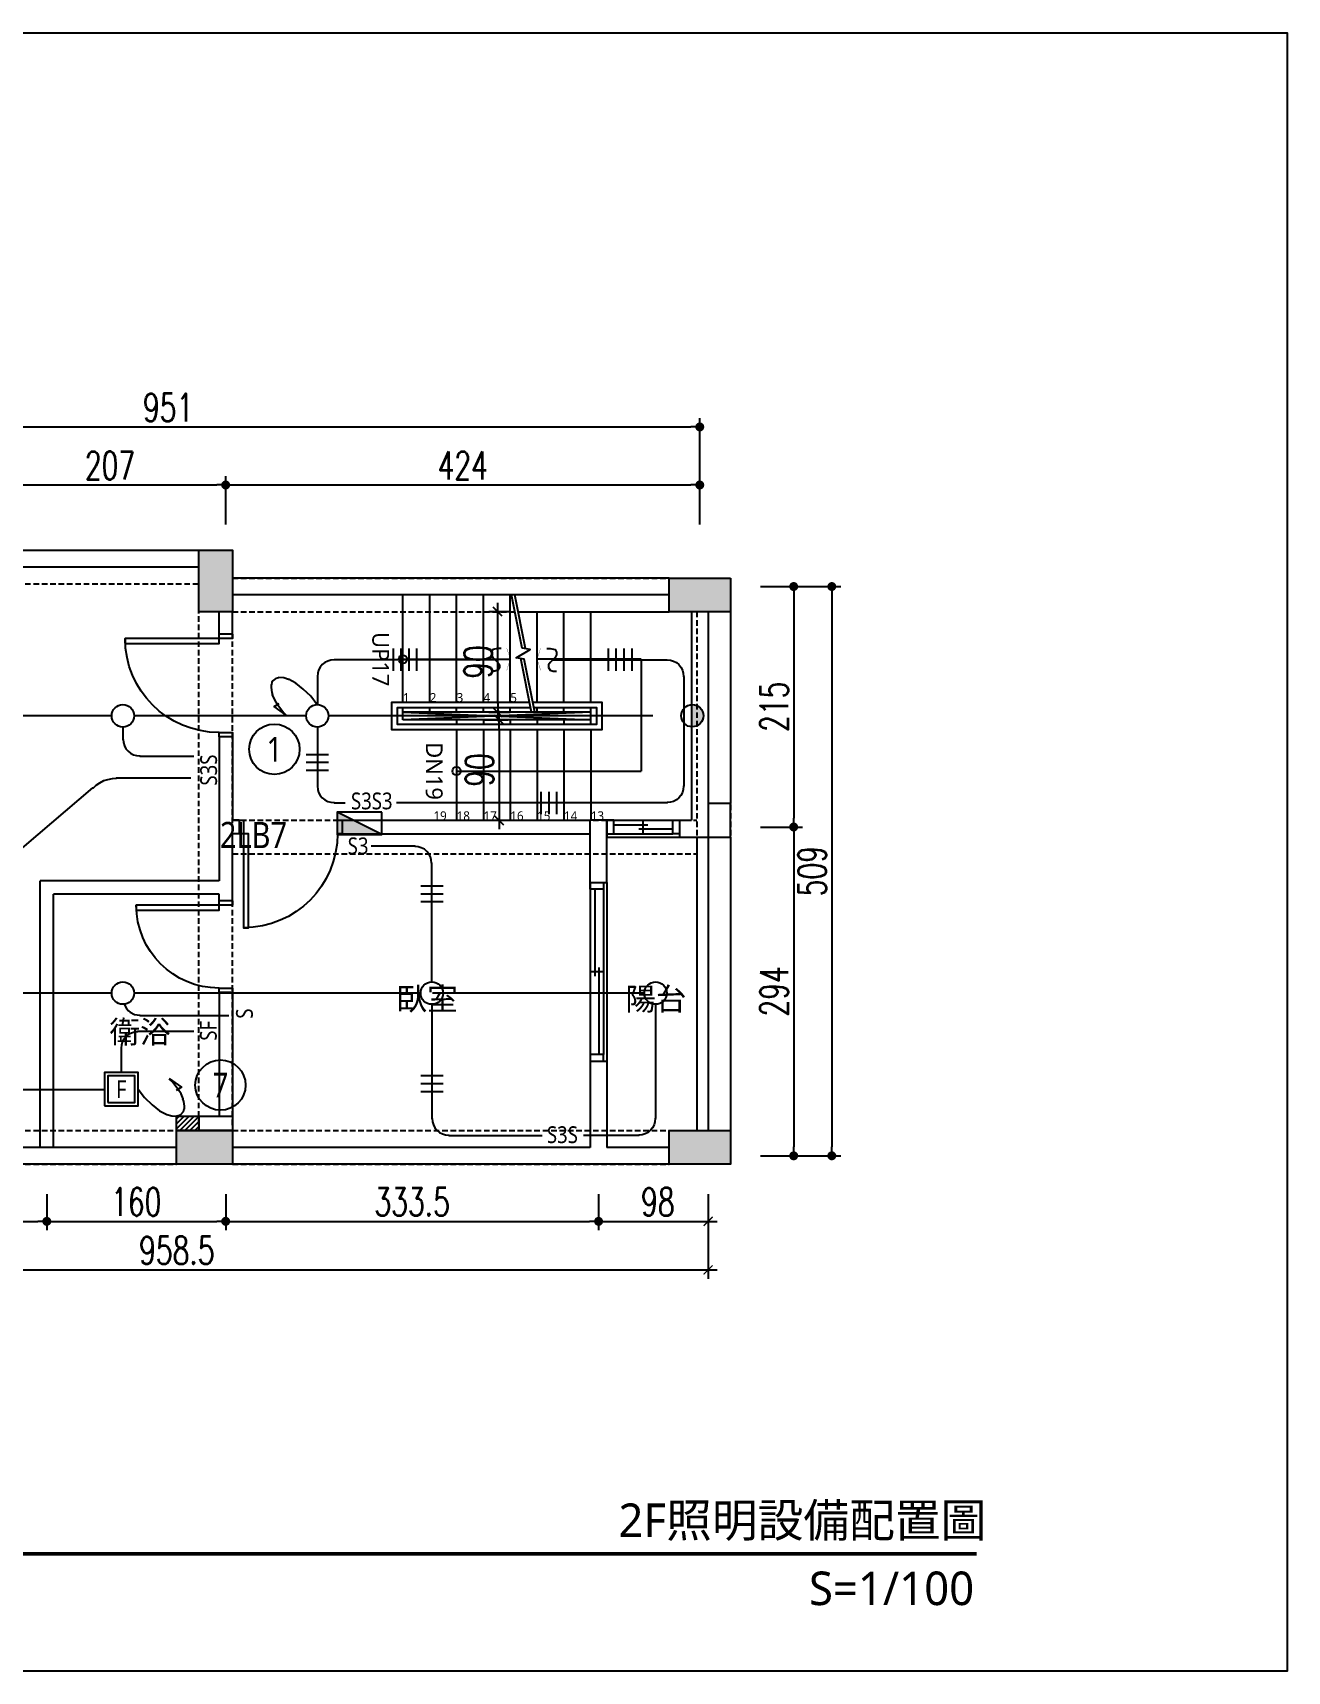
# Model space of a CAD drawing. Header units: inches. Extents: x 19 to 9919, y 324 to 1789.
# Drawn here: x 3597 to 4719, y 324 to 1789 of the extents above; entities that cross this region are included whole.
import ezdxf
from ezdxf.enums import TextEntityAlignment as Align

# ---------------------------------------------------------------- set-up
doc = ezdxf.new("R2010")
doc.units = ezdxf.units.IN
doc.header["$LTSCALE"] = 20
doc.header["$MEASUREMENT"] = 0
doc.linetypes.add('HIDDEN', pattern=[0.375, 0.25, -0.125])
doc.layers.add('0_梁', color=30, linetype='HIDDEN', plot=False)
for name, color, linetype in [('17_柱', 6, 'Continuous'), ('19_RC牆', 4, 'Continuous'), ('20_裝飾構造物', 2, 'Continuous'), ('21_輕隔間牆', 65, 'Continuous'), ('22_平台、陽台、露台、室內階梯', 3, 'Continuous'), ('23_花台、雨庇', 3, 'Continuous'), ('24_樑', 7, 'Continuous'), ('26_樓梯、扶手、車道', 3, 'Continuous'), ('31_門窗', 134, 'Continuous'), ('34_開口', 7, 'Continuous'), ('44_空間名稱', 1, 'Continuous'), ('46_文字', 1, 'Continuous'), ('50_其他尺寸', 7, 'Continuous'), ('56_wall 材料_HATCH', 251, 'Continuous'), ('80_截斷線', 7, 'Continuous'), ('DW_Frame', 2, 'Continuous'), ('E-照明', 2, 'Continuous'), ('E-照明-配線', 4, 'Continuous'), ('E-照明-開關', 2, 'Continuous'), ('E-盤箱', 1, 'Continuous'), ('E-註記', 6, 'Continuous'), ('E-迴路編號', 6, 'Continuous')]:
    doc.layers.add(name, color=color, linetype=linetype)
doc.styles.add('CHT', font='msjh.ttc')
doc.styles.add('DimStyUse', font='romans.shx', dxfattribs={"width": 0.7})
doc.styles.add('TG_NOTE_TEXT', font='simplex.shx', dxfattribs={"width": 0.75, "bigfont": 'chineset.shx'})
doc.styles.add('WJJ', font='')
doc.styles.get('WJJ').set_extended_font_data('Yu Gothic UI Light')
doc.dimstyles.new('DOTM', dxfattribs={"dimtxt": 25, "dimasz": 8, "dimexe": 8, "dimexo": 0.625, "dimgap": 5, "dimtad": 1, "dimdsep": 46, "dimtxsty": 'DimStyUse', "dimblk": 'DOT', "dimcen": 10, "dimdle": 8, "dimazin": 3, "dimtfac": 1, "dimtix": 1, "dimtmove": 2, "dimatfit": 3, "dimfxl": 10, "dimtolj": 1})
doc.dimstyles.new('DOTSLASHM', dxfattribs={"dimtxt": 25, "dimasz": 8, "dimexe": 8, "dimexo": 0.625, "dimgap": 5, "dimtad": 1, "dimdsep": 46, "dimtxsty": 'DimStyUse', "dimblk1": 'DOT', "dimblk2": 'ARCHTICK', "dimsah": 1, "dimcen": 10, "dimdle": 8, "dimazin": 3, "dimtfac": 1, "dimtix": 1, "dimtmove": 2, "dimatfit": 3, "dimfxl": 10, "dimtolj": 1})
doc.dimstyles.new('SLASHM', dxfattribs={"dimtxt": 25, "dimasz": 12, "dimexe": 10, "dimexo": 0.625, "dimgap": 5, "dimtad": 1, "dimdec": 1, "dimdsep": 46, "dimtxsty": 'DimStyUse', "dimblk": 'SLASH', "dimcen": 10, "dimdle": 10, "dimadec": 1, "dimazin": 2, "dimtfac": 1, "dimtix": 1, "dimtmove": 2, "dimatfit": 2, "dimldrblk": 'SLASH', "dimfxl": 1, "dimtolj": 1})

# ---------------------------------------------------------------- blocks, each defined once
blk = doc.blocks.new('A$Cc6de7170')
at = {"layer": '56_wall 材料_HATCH'}
h = blk.add_hatch(color=256, dxfattribs=at)
h.dxf.hatch_style = 1
h.paths.add_polyline_path([(55, 549), (55, 519), (0, 519), (0, 549)])
h = blk.add_hatch(color=256, dxfattribs=at)
h.dxf.hatch_style = 1
h.paths.add_polyline_path([(540.5, 494), (510.5, 494), (510.5, 549), (540.5, 549)])
h = blk.add_hatch(color=256, dxfattribs=at)
h.dxf.hatch_style = 1
h.paths.add_polyline_path([(986, 524), (986, 494), (931, 494), (931, 524)])
h = blk.add_hatch(color=256, dxfattribs=at)
h.dxf.hatch_style = 1
h.paths.add_polyline_path([(55, 30), (55, 0), (0, 0), (0, 30)])
h = blk.add_hatch(color=256, dxfattribs=at)
h.dxf.hatch_style = 1
h.paths.add_polyline_path([(540.5, 30), (540.5, 0), (490.5, 0), (490.5, 30)])
h = blk.add_hatch(color=256, dxfattribs=at)
h.dxf.hatch_style = 1
h.paths.add_polyline_path([(986, 30), (986, 0), (931, 0), (931, 30)])
at = {"layer": '17_柱'}
for points in [[(55, 549), (55, 519), (0, 519), (0, 549)], [(540.5, 494), (510.5, 494), (510.5, 549), (540.5, 549)], [(986, 524), (986, 494), (931, 494), (931, 524)], [(55, 30), (55, 0), (0, 0), (0, 30)], [(540.5, 30), (540.5, 0), (490.5, 0), (490.5, 30)], [(986, 30), (986, 0), (931, 0), (931, 30)]]:
    blk.add_lwpolyline(points, close=True, dxfattribs=at)
blk = doc.blocks.new('*U12')
at = {"color": 0}
for p, q in [((-4, -12), (-4, 0)), ((88, -12), (88, 0))]:
    blk.add_line(p, q, dxfattribs=at)
blk.add_lwpolyline([(0, 0), (0, 84), (4.4, 84), (4.4, 0)], close=True, dxfattribs=at)
blk.add_arc((0, 0), 84, 0, 90, dxfattribs=at)
at = {"layer": 'DW_Frame'}
for points in [[(-4, -12), (0, -12), (0, 0), (-4, 0)], [(88, 0), (84, 0), (84, -12), (88, -12)]]:
    blk.add_lwpolyline(points, dxfattribs=at)
at = {"color": 0, "style": 'TG_NOTE_TEXT', "width": 0.5, "flags": 1}
for tag, height, p in [('WH', 20, (92.3, 5)), ('DESC', 10, (27, 5))]:
    blk.add_attdef(tag, text='', height=height, dxfattribs=at).set_placement(p, align=Align.BOTTOM_LEFT)
for tag, p in [('NO', (-5, 5)), ('TYPE', (27, 5))]:
    blk.add_attdef(tag, text='', height=10, dxfattribs=at).set_placement(p, align=Align.BOTTOM_RIGHT)
blk = doc.blocks.new('*U8')
at = {"color": 0}
for p, q in [((-4, -12), (-4, 0)), ((78, -12), (78, 0))]:
    blk.add_line(p, q, dxfattribs=at)
blk.add_lwpolyline([(0, 0), (0, 74), (4.4, 74), (4.4, 0)], close=True, dxfattribs=at)
blk.add_arc((0, 0), 74, 0, 90, dxfattribs=at)
at = {"layer": 'DW_Frame'}
for points in [[(-4, -12), (0, -12), (0, 0), (-4, 0)], [(78, 0), (74, 0), (74, -12), (78, -12)]]:
    blk.add_lwpolyline(points, dxfattribs=at)
at = {"color": 0, "style": 'TG_NOTE_TEXT', "width": 0.5, "flags": 1}
for tag, height, p in [('WH', 20, (82.3, 5)), ('DESC', 10, (22, 5))]:
    blk.add_attdef(tag, text='', height=height, dxfattribs=at).set_placement(p, align=Align.BOTTOM_LEFT)
for tag, p in [('NO', (-5, 5)), ('TYPE', (22, 5))]:
    blk.add_attdef(tag, text='', height=10, dxfattribs=at).set_placement(p, align=Align.BOTTOM_RIGHT)
blk = doc.blocks.new('_Dot')
at = {"color": 0, "linetype": 'ByBlock', "lineweight": -2}
blk.add_line((-0.5, 0), (-1, 0), dxfattribs=at)
at = {"color": 0, "linetype": 'ByBlock', "const_width": 0.5}
blk.add_lwpolyline([(-0.25, 0, 1), (0.25, 0, 1)], format="xyb", close=True, dxfattribs=at)
blk = doc.blocks.new('*D92')
at = {"layer": '50_其他尺寸', "color": 0, "lineweight": -2}
for p, q in [((4248.2, 1293.5), (4285.9, 1293.5)), ((4277.9, 1285.5), (4277.9, 1086.5)), ((4248.2, 1078.5), (4285.9, 1078.5))]:
    blk.add_line(p, q, dxfattribs=at)
at = {"layer": 'Defpoints', "color": 0}
for p in [(4248.2, 1293.5), (4248.2, 1078.5), (4277.9, 1078.5)]:
    blk.add_point(p, dxfattribs=at)
at = {"layer": '50_其他尺寸', "color": 0, "lineweight": -2, "xscale": 8, "yscale": 8, "zscale": 8}
for p, rotation in [((4277.9, 1293.5), 90), ((4277.9, 1078.5), 270)]:
    blk.add_blockref('_Dot', p, dxfattribs=dict(at, rotation=rotation))
at = {"layer": '50_其他尺寸', "color": 225, "insert": (4260.4, 1186), "char_height": 25, "attachment_point": 5, "rotation": 90, "style": 'DimStyUse'}
blk.add_mtext('\\A1;215', dxfattribs=at)
blk = doc.blocks.new('*D93')
at = {"layer": '50_其他尺寸', "color": 0, "lineweight": -2}
for p, q in [((4248.2, 1078.5), (4285.9, 1078.5)), ((4277.9, 1070.5), (4277.9, 792.5)), ((4248.2, 784.5), (4285.9, 784.5))]:
    blk.add_line(p, q, dxfattribs=at)
at = {"layer": 'Defpoints', "color": 0}
for p in [(4248.2, 1078.5), (4248.2, 784.5), (4277.9, 784.5)]:
    blk.add_point(p, dxfattribs=at)
at = {"layer": '50_其他尺寸', "color": 0, "lineweight": -2, "xscale": 8, "yscale": 8, "zscale": 8}
for p, rotation in [((4277.9, 1078.5), 90), ((4277.9, 784.5), 270)]:
    blk.add_blockref('_Dot', p, dxfattribs=dict(at, rotation=rotation))
at = {"layer": '50_其他尺寸', "color": 225, "insert": (4260.4, 931.5), "char_height": 25, "attachment_point": 5, "rotation": 90, "style": 'DimStyUse'}
blk.add_mtext('\\A1;294', dxfattribs=at)
blk = doc.blocks.new('*D97')
at = {"layer": '50_其他尺寸', "color": 0, "lineweight": -2}
for p, q in [((4282.2, 1293.5), (4320, 1293.5)), ((4312, 1285.5), (4312, 792.5)), ((4275.9, 784.5), (4320, 784.5))]:
    blk.add_line(p, q, dxfattribs=at)
at = {"layer": 'Defpoints', "color": 0}
for p in [(4282.2, 1293.5), (4275.9, 784.5), (4312, 784.5)]:
    blk.add_point(p, dxfattribs=at)
at = {"layer": '50_其他尺寸', "color": 0, "lineweight": -2, "xscale": 8, "yscale": 8, "zscale": 8}
for p, rotation in [((4312, 1293.5), 90), ((4312, 784.5), 270)]:
    blk.add_blockref('_Dot', p, dxfattribs=dict(at, rotation=rotation))
at = {"layer": '50_其他尺寸', "color": 225, "insert": (4294.5, 1039), "char_height": 25, "attachment_point": 5, "rotation": 90, "style": 'DimStyUse'}
blk.add_mtext('\\A1;509', dxfattribs=at)
blk = doc.blocks.new('*D100')
at = {"layer": '50_其他尺寸', "color": 0, "lineweight": -2}
for p, q in [((3562.9, 1349), (3562.9, 1392.3)), ((3769.9, 1349), (3769.9, 1392.3)), ((3570.9, 1384.3), (3761.9, 1384.3))]:
    blk.add_line(p, q, dxfattribs=at)
at = {"layer": 'Defpoints', "color": 0}
for p in [(3769.9, 1384.3), (3562.9, 1349), (3769.9, 1349)]:
    blk.add_point(p, dxfattribs=at)
at = {"layer": '50_其他尺寸', "color": 0, "lineweight": -2, "xscale": 8, "yscale": 8, "zscale": 8, "rotation": 180}
blk.add_blockref('_Dot', (3562.9, 1384.3), dxfattribs=at)
at = {"layer": '50_其他尺寸', "color": 0, "lineweight": -2, "xscale": 8, "yscale": 8, "zscale": 8}
blk.add_blockref('_Dot', (3769.9, 1384.3), dxfattribs=at)
at = {"layer": '50_其他尺寸', "color": 225, "insert": (3666.4, 1401.8), "char_height": 25, "attachment_point": 5, "style": 'DimStyUse'}
blk.add_mtext('\\A1;207', dxfattribs=at)
blk = doc.blocks.new('*D101')
at = {"layer": '50_其他尺寸', "color": 0, "lineweight": -2}
for p, q in [((3769.9, 1349), (3769.9, 1392.3)), ((4193.9, 1349), (4193.9, 1392.3)), ((3777.9, 1384.3), (4185.9, 1384.3))]:
    blk.add_line(p, q, dxfattribs=at)
at = {"layer": 'Defpoints', "color": 0}
for p in [(4193.9, 1384.3), (3769.9, 1349), (4193.9, 1349)]:
    blk.add_point(p, dxfattribs=at)
at = {"layer": '50_其他尺寸', "color": 0, "lineweight": -2, "xscale": 8, "yscale": 8, "zscale": 8, "rotation": 180}
blk.add_blockref('_Dot', (3769.9, 1384.3), dxfattribs=at)
at = {"layer": '50_其他尺寸', "color": 0, "lineweight": -2, "xscale": 8, "yscale": 8, "zscale": 8}
blk.add_blockref('_Dot', (4193.9, 1384.3), dxfattribs=at)
at = {"layer": '50_其他尺寸', "color": 225, "insert": (3981.9, 1401.8), "char_height": 25, "attachment_point": 5, "style": 'DimStyUse'}
blk.add_mtext('\\A1;424', dxfattribs=at)
blk = doc.blocks.new('*D105')
at = {"layer": '50_其他尺寸', "color": 0, "lineweight": -2}
for p, q in [((3242.9, 1349), (3242.9, 1444.2)), ((3250.9, 1436.2), (4185.9, 1436.2)), ((4193.9, 1349), (4193.9, 1444.2))]:
    blk.add_line(p, q, dxfattribs=at)
at = {"layer": 'Defpoints', "color": 0}
for p in [(4193.9, 1436.2), (3242.9, 1349), (4193.9, 1349)]:
    blk.add_point(p, dxfattribs=at)
at = {"layer": '50_其他尺寸', "color": 0, "lineweight": -2, "xscale": 8, "yscale": 8, "zscale": 8, "rotation": 180}
blk.add_blockref('_Dot', (3242.9, 1436.2), dxfattribs=at)
at = {"layer": '50_其他尺寸', "color": 0, "lineweight": -2, "xscale": 8, "yscale": 8, "zscale": 8}
blk.add_blockref('_Dot', (4193.9, 1436.2), dxfattribs=at)
at = {"layer": '50_其他尺寸', "color": 225, "insert": (3718.4, 1453.7), "char_height": 25, "attachment_point": 5, "style": 'DimStyUse'}
blk.add_mtext('\\A1;951', dxfattribs=at)
blk = doc.blocks.new('*D70')
at = {"layer": '50_其他尺寸', "color": 0, "lineweight": -2}
for p, q in [((3242.9, 750.1), (3242.9, 717.9)), ((3609.9, 750.1), (3609.9, 717.9)), ((3250.9, 725.9), (3601.9, 725.9))]:
    blk.add_line(p, q, dxfattribs=at)
at = {"layer": 'Defpoints', "color": 0}
for p in [(3242.9, 750.1), (3609.9, 750.1), (3609.9, 725.9)]:
    blk.add_point(p, dxfattribs=at)
at = {"layer": '50_其他尺寸', "color": 0, "lineweight": -2, "xscale": 8, "yscale": 8, "zscale": 8, "rotation": 180}
blk.add_blockref('_Dot', (3242.9, 725.9), dxfattribs=at)
at = {"layer": '50_其他尺寸', "color": 0, "lineweight": -2, "xscale": 8, "yscale": 8, "zscale": 8}
blk.add_blockref('_Dot', (3609.9, 725.9), dxfattribs=at)
at = {"layer": '50_其他尺寸', "color": 225, "insert": (3426.4, 743.4), "char_height": 25, "attachment_point": 5, "style": 'DimStyUse'}
blk.add_mtext('\\A1;367', dxfattribs=at)
blk = doc.blocks.new('*D71')
at = {"layer": '50_其他尺寸', "color": 0, "lineweight": -2}
for p, q in [((3609.9, 750.1), (3609.9, 717.9)), ((3769.9, 750.1), (3769.9, 717.9)), ((3617.9, 725.9), (3761.9, 725.9))]:
    blk.add_line(p, q, dxfattribs=at)
at = {"layer": 'Defpoints', "color": 0}
for p in [(3609.9, 750.1), (3769.9, 750.1), (3769.9, 725.9)]:
    blk.add_point(p, dxfattribs=at)
at = {"layer": '50_其他尺寸', "color": 0, "lineweight": -2, "xscale": 8, "yscale": 8, "zscale": 8, "rotation": 180}
blk.add_blockref('_Dot', (3609.9, 725.9), dxfattribs=at)
at = {"layer": '50_其他尺寸', "color": 0, "lineweight": -2, "xscale": 8, "yscale": 8, "zscale": 8}
blk.add_blockref('_Dot', (3769.9, 725.9), dxfattribs=at)
at = {"layer": '50_其他尺寸', "color": 225, "insert": (3689.9, 743.4), "char_height": 25, "attachment_point": 5, "style": 'DimStyUse'}
blk.add_mtext('\\A1;160', dxfattribs=at)
blk = doc.blocks.new('*D72')
at = {"layer": '50_其他尺寸', "color": 0, "lineweight": -2}
for p, q in [((3769.9, 750.1), (3769.9, 717.9)), ((4103.4, 750.1), (4103.4, 717.9)), ((3777.9, 725.9), (4095.4, 725.9))]:
    blk.add_line(p, q, dxfattribs=at)
at = {"layer": 'Defpoints', "color": 0}
for p in [(3769.9, 750.1), (4103.4, 750.1), (4103.4, 725.9)]:
    blk.add_point(p, dxfattribs=at)
at = {"layer": '50_其他尺寸', "color": 0, "lineweight": -2, "xscale": 8, "yscale": 8, "zscale": 8, "rotation": 180}
blk.add_blockref('_Dot', (3769.9, 725.9), dxfattribs=at)
at = {"layer": '50_其他尺寸', "color": 0, "lineweight": -2, "xscale": 8, "yscale": 8, "zscale": 8}
blk.add_blockref('_Dot', (4103.4, 725.9), dxfattribs=at)
at = {"layer": '50_其他尺寸', "color": 225, "insert": (3936.7, 743.4), "char_height": 25, "attachment_point": 5, "style": 'DimStyUse'}
blk.add_mtext('\\A1;333.5', dxfattribs=at)
blk = doc.blocks.new('_ArchTick')
at = {"color": 0, "linetype": 'ByBlock', "const_width": 0.15}
blk.add_lwpolyline([(-0.5, -0.5), (0.5, 0.5)], dxfattribs=at)
blk = doc.blocks.new('*D73')
at = {"layer": '50_其他尺寸', "color": 0, "lineweight": -2}
for p, q in [((4103.4, 750.1), (4103.4, 717.9)), ((4201.4, 750.1), (4201.4, 717.9)), ((4111.4, 725.9), (4209.4, 725.9))]:
    blk.add_line(p, q, dxfattribs=at)
at = {"layer": 'Defpoints', "color": 0}
for p in [(4103.4, 750.1), (4201.4, 750.1), (4201.4, 725.9)]:
    blk.add_point(p, dxfattribs=at)
at = {"layer": '50_其他尺寸', "color": 0, "lineweight": -2, "xscale": 8, "yscale": 8, "zscale": 8, "rotation": 180}
blk.add_blockref('_Dot', (4103.4, 725.9), dxfattribs=at)
at = {"layer": '50_其他尺寸', "color": 0, "lineweight": -2, "xscale": 8, "yscale": 8, "zscale": 8}
blk.add_blockref('_ArchTick', (4201.4, 725.9), dxfattribs=at)
at = {"layer": '50_其他尺寸', "color": 225, "insert": (4156.4, 743.4), "char_height": 25, "attachment_point": 5, "style": 'DimStyUse'}
blk.add_mtext('\\A1;98', dxfattribs=at)
blk = doc.blocks.new('*D79')
at = {"layer": '50_其他尺寸', "color": 0, "lineweight": -2}
for p, q in [((3242.9, 750.1), (3242.9, 674.5)), ((4201.4, 750.1), (4201.4, 674.5)), ((3250.9, 682.5), (4209.4, 682.5))]:
    blk.add_line(p, q, dxfattribs=at)
at = {"layer": 'Defpoints', "color": 0}
for p in [(3242.9, 750.1), (4201.4, 750.1), (4201.4, 682.5)]:
    blk.add_point(p, dxfattribs=at)
at = {"layer": '50_其他尺寸', "color": 0, "lineweight": -2, "xscale": 8, "yscale": 8, "zscale": 8, "rotation": 180}
blk.add_blockref('_Dot', (3242.9, 682.5), dxfattribs=at)
at = {"layer": '50_其他尺寸', "color": 0, "lineweight": -2, "xscale": 8, "yscale": 8, "zscale": 8}
blk.add_blockref('_ArchTick', (4201.4, 682.5), dxfattribs=at)
at = {"layer": '50_其他尺寸', "color": 225, "insert": (3726.2, 700), "char_height": 25, "attachment_point": 5, "style": 'DimStyUse'}
blk.add_mtext('\\A1;958.5', dxfattribs=at)
blk = doc.blocks.new('*U11')
at = {"color": 0}
for p, q in [((0, 15), (0, 0)), ((6, 15), (59, 15)), ((32.5, 3), (32.5, 15)), ((6, 11), (36.5, 11)), ((6, 3), (59, 3)), ((59, 7), (28.5, 7))]:
    blk.add_line(p, q, dxfattribs=at)
at = {"layer": 'DW_Frame'}
for points in [[(0, 3), (6, 3), (6, 15), (0, 15)], [(65, 3), (59, 3), (59, 15), (65, 15)]]:
    blk.add_lwpolyline(points, dxfattribs=at)
blk = doc.blocks.new('*U13')
at = {"color": 0}
for p, q in [((0, -15), (0, 0)), ((6, -3), (84, -3)), ((6, -11), (49, -11)), ((84, -7), (41, -7)), ((45, -3), (45, -15)), ((6, -15), (84, -15))]:
    blk.add_line(p, q, dxfattribs=at)
at = {"layer": 'DW_Frame'}
for points in [[(0, -3), (6, -3), (6, -15), (0, -15)], [(90, -3), (84, -3), (84, -15), (90, -15)]]:
    blk.add_lwpolyline(points, dxfattribs=at)
blk = doc.blocks.new('*U14')
at = {"color": 0}
for p, q in [((0, -15), (0, 0)), ((6, -3), (209, -3)), ((6, -7), (60.75, -7)), ((52.75, -11), (162.25, -11)), ((56.75, -3), (56.75, -15)), ((107.5, -3), (107.5, -15)), ((209, -7), (154.25, -7)), ((158.25, -3), (158.25, -15)), ((6, -15), (209, -15))]:
    blk.add_line(p, q, dxfattribs=at)
at = {"layer": 'DW_Frame'}
for points in [[(0, -3), (6, -3), (6, -15), (0, -15)], [(215, -3), (209, -3), (209, -15), (215, -15)]]:
    blk.add_lwpolyline(points, dxfattribs=at)
blk = doc.blocks.new('*U60')
at = {"color": 0}
for p, q in [((0, -15), (0, 0)), ((6, -3), (154, -3)), ((6, -11), (84, -11)), ((154, -7), (76, -7)), ((80, -3), (80, -15)), ((6, -15), (154, -15))]:
    blk.add_line(p, q, dxfattribs=at)
at = {"layer": 'DW_Frame'}
for points in [[(0, -3), (6, -3), (6, -15), (0, -15)], [(160, -3), (154, -3), (154, -15), (160, -15)]]:
    blk.add_lwpolyline(points, dxfattribs=at)
blk = doc.blocks.new('SLASH')
at = {"color": 7}
blk.add_line((-1, 0), (1, 0), dxfattribs=at)
at = {"color": 225, "linetype": 'Continuous'}
blk.add_line((-0.5, -0.5), (0.5, 0.5), dxfattribs=at)
blk = doc.blocks.new('*D65')
at = {"layer": '50_其他尺寸', "color": 0, "lineweight": -2}
for p, q in [((765, 397.4), (787, 397.4)), ((779, 389.4), (779, 315.5)), ((765, 307.5), (787, 307.5))]:
    blk.add_line(p, q, dxfattribs=at)
at = {"layer": 'Defpoints', "color": 0}
for p in [(765, 397.4), (765, 307.5), (779, 307.5)]:
    blk.add_point(p, dxfattribs=at)
at = {"layer": '50_其他尺寸', "color": 0, "lineweight": -2, "xscale": 8, "yscale": 8, "zscale": 8}
for p, rotation in [((779, 397.4), 90), ((779, 307.5), 270)]:
    blk.add_blockref('SLASH', p, dxfattribs=dict(at, rotation=rotation))
at = {"layer": '50_其他尺寸', "color": 225, "insert": (761.5, 352.5), "char_height": 25, "attachment_point": 5, "rotation": 90, "style": 'DimStyUse'}
blk.add_mtext('\\A1;90', dxfattribs=at)
blk = doc.blocks.new('*D66')
at = {"layer": '50_其他尺寸', "color": 0, "lineweight": -2}
for p, q in [((789, 494), (769.8, 494)), ((777.8, 412), (777.8, 486)), ((789, 404), (769.8, 404))]:
    blk.add_line(p, q, dxfattribs=at)
at = {"layer": 'Defpoints', "color": 0}
for p in [(777.8, 494), (789, 494), (789, 404)]:
    blk.add_point(p, dxfattribs=at)
at = {"layer": '50_其他尺寸', "color": 0, "lineweight": -2, "xscale": 8, "yscale": 8, "zscale": 8}
for p, rotation in [((777.8, 494), 90), ((777.8, 404), 270)]:
    blk.add_blockref('SLASH', p, dxfattribs=dict(at, rotation=rotation))
at = {"layer": '50_其他尺寸', "color": 225, "insert": (760.3, 449), "char_height": 25, "attachment_point": 5, "rotation": 90, "style": 'DimStyUse'}
blk.add_mtext('\\A1;90', dxfattribs=at)
blk = doc.blocks.new('A$C11e5d1e7')
at = {"layer": '0_梁', "color": 0}
for p, q in [((55, 549), (510.5, 549)), ((0, 519), (0, 30)), ((30, 519), (30, 30)), ((55, 519), (510.5, 519)), ((540.5, 524), (931, 524)), ((510.5, 35), (510.5, 494)), ((540.5, 494), (931, 494)), ((540.5, 35), (540.5, 494)), ((956, 494), (956, 30)), ((986, 494), (986, 30)), ((540.5, 307.5), (956, 307.5)), ((540.5, 277.5), (956, 277.5)), ((55, 30), (490.5, 30)), ((540.5, 30), (931, 30)), ((55, 0), (490.5, 0)), ((540.5, 0), (931, 0))]:
    blk.add_line(p, q, dxfattribs=at)
blk = doc.blocks.new('E_PANEL')
h = blk.add_hatch(color=256)
h.dxf.hatch_style = 1
h.paths.add_polyline_path([(-20, 10), (20, 10), (20, -10)])
blk.add_line((-20, 10), (20, -10))
blk.add_lwpolyline([(-20, -10), (20, -10), (20, 10), (-20, 10)], close=True)
blk = doc.blocks.new('L_FAN')
for points in [[(-15, -15), (15, -15), (15, 15), (-15, 15)], [(-12, -12), (12, -12), (12, 12), (-12, 12)]]:
    blk.add_lwpolyline(points, close=True)
at = {"style": 'CHT', "width": 0.85}
blk.add_text('F', height=16, dxfattribs=at).set_placement((0, 0), align=Align.MIDDLE_CENTER)
blk = doc.blocks.new('L_WALL')
h = blk.add_hatch(color=256)
h.dxf.hatch_style = 1
h.paths.add_polyline_path([(0, -10), (0, -10), (2.6, -9.7), (5, -8.7), (7.1, -7.1), (8.7, -5), (9.7, -2.6), (10, 0), (9.7, 2.6), (8.7, 5), (7.1, 7.1), (5, 8.7), (2.6, 9.7), (0, 10)])
blk.add_circle((0, 0), 10)
blk = doc.blocks.new('L_LIGHT')
blk.add_circle((0, 0), 10)
blk = doc.blocks.new('E_CKT')
blk.add_circle((0, 0), 22.5)
at = {"style": 'CHT', "width": 0.85}
blk.add_attdef('NO', text='', height=22, dxfattribs=at).set_placement((0, 0), align=Align.MIDDLE_CENTER)
blk = doc.blocks.new('L_SW')
at = {"style": 'CHT', "width": 0.85}
blk.add_attdef('TYPE', text='', height=15, dxfattribs=at).set_placement((0, 0), align=Align.MIDDLE_CENTER)
blk = doc.blocks.new('A$C6b783a5e')
at = {"layer": '21_輕隔間牆'}
h = blk.add_hatch(dxfattribs=at)
h.set_pattern_fill('ANSI31', color=256)
h.set_pattern_definition([(45, (191.4007, -12156.682), (-2.245064, 2.245064), [])])
h.paths.add_polyline_path([(55, 519), (30, 519), (30, 506), (55, 506)])
h = blk.add_hatch(dxfattribs=at)
h.set_pattern_fill('ANSI31', color=256)
h.set_pattern_definition([(45, (171.4007, -12161.682), (-2.245064, 2.245064), [])])
h.paths.add_polyline_path([(510.5, 43), (490.5, 43), (490.5, 30), (510.5, 30)])
at = {"layer": '19_RC牆'}
for p, q in [((55, 549), (510.5, 549)), ((55, 534), (510.5, 534)), ((0, 489), (0, 519)), ((15, 489), (15, 519)), ((931, 524), (540.5, 524)), ((931, 509), (540.5, 509)), ((15, 489), (0, 489)), ((951, 494), (951, 307.5)), ((966, 494), (966, 292.5)), ((15, 399), (0, 399)), ((0, 295), (0, 399)), ((15, 295), (15, 399)), ((15, 295), (0, 295)), ((875.5, 307.5), (860.5, 307.5)), ((860.5, 252), (860.5, 307.5)), ((875.5, 252), (875.5, 307.5)), ((940.5, 307.5), (951, 307.5)), ((940.5, 292.5), (940.5, 307.5)), ((940.5, 292.5), (966, 292.5)), ((860.5, 252), (875.5, 252)), ((860.5, 92), (860.5, 15)), ((860.5, 92), (875.5, 92)), ((875.5, 92), (875.5, 15)), ((0, 80), (0, 30)), ((15, 80), (0, 80)), ((15, 80), (15, 30)), ((490.5, 15), (55, 15)), ((860.5, 15), (540.5, 15)), ((931, 15), (875.5, 15)), ((490.5, 0), (55, 0)), ((931, 0), (540.5, 0))]:
    blk.add_line(p, q, dxfattribs=at)
at = {"layer": '20_裝飾構造物'}
for points in [[(0, 549), (0, 519), (-124, 519), (-124, 549)], [(-124, 372.5), (-144, 372.5), (-144, 362.5), (-122.5, 332.5), (-70, 332.5), (-70, 372.5)], [(966, 292.5), (986, 292.5), (986, 322.5), (966, 322.5)], [(-124, 0), (-144, 0), (-144, 10), (-122.5, 30), (0, 30), (0, 0)]]:
    blk.add_lwpolyline(points, close=True, dxfattribs=at)
at = {"layer": '21_輕隔間牆'}
for points in [[(15, 519), (55, 519), (55, 506), (15, 506)], [(490.5, 43), (540.5, 43), (540.5, 30), (490.5, 30)]]:
    blk.add_lwpolyline(points, close=True, dxfattribs=at)
at = {"layer": '22_平台、陽台、露台、室內階梯'}
for p, q in [((-70, 372.5), (0, 372.5)), ((-70, 362.5), (0, 362.5)), ((-122.5, 332.5), (-122.5, 30)), ((-112.5, 332.5), (-112.5, 30)), ((956, 292.5), (956, 30)), ((966, 292.5), (966, 30)), ((986, 292.5), (986, 30))]:
    blk.add_line(p, q, dxfattribs=at)
at = {"layer": '23_花台、雨庇'}
for p, q in [((-92.5, 519), (-92.5, 372.5)), ((-82.5, 519), (-82.5, 372.5)), ((986, 494), (986, 322.5)), ((-144, 362.5), (-144, 10))]:
    blk.add_line(p, q, dxfattribs=at)
for points in [[(-92.5, 507), (-97.5, 507), (-97.5, 504), (-92.5, 504)], [(-92.5, 495), (-97.5, 495), (-97.5, 492), (-92.5, 492)], [(-92.5, 483), (-97.5, 483), (-97.5, 480), (-92.5, 480)], [(-92.5, 471), (-97.5, 471), (-97.5, 468), (-92.5, 468)], [(-92.5, 459), (-97.5, 459), (-97.5, 456), (-92.5, 456)], [(-92.5, 447), (-97.5, 447), (-97.5, 444), (-92.5, 444)], [(-92.5, 435), (-97.5, 435), (-97.5, 432), (-92.5, 432)], [(-92.5, 423), (-97.5, 423), (-97.5, 420), (-92.5, 420)], [(-92.5, 411), (-97.5, 411), (-97.5, 408), (-92.5, 408)], [(-92.5, 399), (-97.5, 399), (-97.5, 396), (-92.5, 396)], [(-92.5, 387), (-97.5, 387), (-97.5, 384), (-92.5, 384)]]:
    blk.add_lwpolyline(points, close=True, dxfattribs=at)
at = {"layer": '24_樑'}
for p, q in [((30, 519), (30, 506)), ((797.06, 494), (931, 494)), ((510.5, 43), (510.5, 30))]:
    blk.add_line(p, q, dxfattribs=at)
at = {"layer": '26_樓梯、扶手、車道'}
for p, q in [((693, 413.25), (693, 509)), ((717, 413.25), (717, 509)), ((741, 413.25), (741, 509)), ((765, 413.25), (765, 509)), ((789, 413.25), (789, 509)), ((813, 413.25), (813, 494)), ((837, 413.25), (837, 494)), ((861, 413.25), (861, 494)), ((693, 451.5), (789, 451.5)), ((906.13, 451.5), (813, 451.5)), ((906.13, 451.5), (906.13, 351.5)), ((693, 397.45), (693, 408.25)), ((861, 404.05), (693, 404.05)), ((861, 397.45), (693, 397.45)), ((717, 404.05), (717, 408.25)), ((741, 404.05), (741, 408.25)), ((741, 397.45), (741, 393.25)), ((765, 404.05), (765, 408.25)), ((765, 397.45), (765, 393.25)), ((789, 404.05), (789, 408.25)), ((789, 397.45), (789, 393.25)), ((813, 404.05), (813, 408.25)), ((813, 397.45), (813, 393.25)), ((837, 404.05), (837, 408.25)), ((837, 397.45), (837, 393.25)), ((861, 393.25), (861, 408.25)), ((741, 388.25), (741, 307.5)), ((765, 388.25), (765, 307.5)), ((789, 388.25), (789, 307.5)), ((813, 388.25), (813, 307.5)), ((837, 388.25), (837, 307.5)), ((861, 388.25), (861, 307.5)), ((741, 351.5), (906.13, 351.5))]:
    blk.add_line(p, q, dxfattribs=at)
at = {"layer": '26_樓梯、扶手、車道', "const_width": 0.25}
for points in [[(785.9, 461.26), (789, 451.5), (785.9, 441.74)], [(816.1, 461.26), (813, 451.5), (816.1, 441.74)]]:
    blk.add_lwpolyline(points, dxfattribs=at)
at = {"layer": '26_樓梯、扶手、車道'}
for points in [[(809, 413.25), (871, 413.25), (871, 388.25), (683, 388.25), (683, 413.25), (805.94, 413.25)], [(810, 408.25), (866, 408.25), (866, 393.25), (688, 393.25), (688, 408.25), (806.94, 408.25)]]:
    blk.add_lwpolyline(points, dxfattribs=at)
for centre in [(693, 451.5), (741, 351.5)]:
    blk.add_circle(centre, 3.75, dxfattribs=at)
at = {"layer": '31_門窗'}
for p, q in [((0, 489), (0, 399)), ((15, 489), (15, 399)), ((0, 80), (0, 295)), ((15, 80), (15, 295)), ((875.5, 307.5), (940.5, 307.5)), ((875.5, 292.5), (940.5, 292.5)), ((860.5, 252), (860.5, 92)), ((875.5, 252), (875.5, 92))]:
    blk.add_line(p, q, dxfattribs=at)
at = {"layer": '34_開口'}
for p, q in [((693, 404.05), (861, 397.45)), ((861, 404.05), (693, 397.45))]:
    blk.add_line(p, q, dxfattribs=at)
at = {"layer": '80_截斷線'}
for p, q in [((802.66, 460.98), (793.06, 509)), ((807.94, 404.05), (798.31, 452.14))]:
    blk.add_line(p, q, dxfattribs=at)
at = {"layer": '80_截斷線', "linetype": 'Continuous'}
blk.add_lwpolyline([(811, 404.05), (801.47, 451.66), (794.24, 452.76), (806.73, 460.36), (799.51, 461.46), (790, 509)], dxfattribs=at)
at = {"layer": '31_門窗', "xscale": -1.000000000000003, "rotation": 90}
blk.add_blockref('*U13', (0, 489), dxfattribs=at)
at = {"layer": '31_門窗'}
for name, p, rotation in [('*U14', (0, 80), 90), ('*U60', (875.5, 252), 270)]:
    blk.add_blockref(name, p, dxfattribs=dict(at, rotation=rotation))
blk.add_blockref('*U11', (875.5, 292.5), dxfattribs=at)
at = {"layer": '44_空間名稱', "style": 'WJJ'}
for s, height, p in [('裝飾板', 15, (-40.18, 448.21)), ('陽台', 20, (-52.7, 179.57)), ('陽台', 20, (919.21, 147.78))]:
    blk.add_text(s, height=height, dxfattribs=at).set_placement(p, align=Align.MIDDLE_CENTER)
at = {"layer": '46_文字', "style": 'WJJ'}
for s, p in [('UP17', (673, 451.5)), ('DN19', (721, 351.5))]:
    blk.add_text(s, height=15, rotation=270, dxfattribs=at).set_placement(p, align=Align.MIDDLE)
for s, p in [('1', (693, 413.25)), ('2', (717, 413.25)), ('3', (741, 413.25)), ('4', (765, 413.25)), ('5', (789, 413.25)), ('19', (720.22, 307.5)), ('18', (741, 307.5)), ('17', (765, 307.5)), ('16', (789, 307.5)), ('15', (813, 307.5)), ('14', (837, 307.5)), ('13', (861, 307.5))]:
    blk.add_text(s, height=8, dxfattribs=at).set_placement(p)
at = {"layer": '50_其他尺寸'}
for base, p1, p2, picture, middle in [((777.76314816, 494), (789, 404.05), (789, 494), '*D66', (760.26314816, 449.025)), ((779.00540878, 307.5), (765, 397.45), (765, 307.5), '*D65', (761.50540878, 352.475))]:
    dim = blk.add_linear_dim(base=base, p1=p1, p2=p2, angle=90, dimstyle='SLASHM', override={"dimtxt": 25, "dimasz": 8, "dimexe": 8, "dimexo": 0, "dimgap": 5, "dimdle": 8}, dxfattribs=at)
    dim.commit()
    dim.dimension.update_dxf_attribs({"geometry": picture, "text_midpoint": middle})

msp = doc.modelspace()

# ---------------------------------------------------------------- linework, layer by layer
at = {"layer": '21_輕隔間牆'}
for p, q in [((3763.925, 1250.989), (3763.925, 1270.989)), ((3775.925, 1250.989), (3775.925, 1270.989)), ((3775.925, 1250.989), (3763.925, 1250.989)), ((3763.925, 1158.989), (3763.925, 1030.489)), ((3775.925, 1158.989), (3763.925, 1158.989)), ((3775.925, 1158.989), (3775.925, 1084.489)), ((3781.925, 1084.489), (3775.925, 1084.489)), ((3781.925, 1084.489), (3781.925, 1072.489)), ((3873.925, 1084.489), (4095.925, 1084.489)), ((3873.925, 1084.489), (3873.925, 1072.489)), ((3775.925, 1012.489), (3775.925, 1072.489)), ((3781.925, 1072.489), (3775.925, 1072.489)), ((3873.925, 1072.489), (4095.925, 1072.489)), ((3603.925, 791.989), (3603.925, 1030.489)), ((3763.925, 1030.489), (3603.925, 1030.489)), ((3615.925, 791.989), (3615.925, 1018.489)), ((3763.925, 1018.489), (3615.925, 1018.489)), ((3763.925, 1012.489), (3763.925, 1018.489)), ((3775.925, 1012.489), (3763.925, 1012.489)), ((3763.925, 930.489), (3763.925, 819.989)), ((3775.925, 930.489), (3763.925, 930.489)), ((3775.925, 930.489), (3775.925, 819.989))]:
    msp.add_line(p, q, dxfattribs=at)
at = {"layer": '46_文字', "const_width": 3}
msp.add_lwpolyline([(2801.584, 428.627), (4441.584, 428.627)], dxfattribs=at)
at = {"layer": 'Defpoints'}
msp.add_lwpolyline([(2619.328, 1788.65), (4719.328, 1788.65), (4719.328, 323.65), (2619.328, 323.65)], close=True, dxfattribs=at)
at = {"layer": 'E-照明-配線'}
for points in [[(4010.852, 1227.979), (3866.767, 1227.979), (3863.804, 1227.71), (3861.111, 1226.902), (3858.418, 1225.555), (3856.263, 1223.67), (3854.378, 1221.515), (3853.031, 1218.822), (3852.224, 1216.129), (3851.954, 1213.166), (3851.954, 1188.12)], [(4062.561, 1227.979), (4164.632, 1227.979), (4167.594, 1227.71), (4170.288, 1226.902), (4172.981, 1225.555), (4175.135, 1223.67), (4177.021, 1221.515), (4178.367, 1218.822), (4179.175, 1216.129), (4179.444, 1213.166), (4179.714, 1213.166), (4179.714, 1115.135), (4179.444, 1115.135), (4179.175, 1112.172), (4178.367, 1109.479), (4177.021, 1106.786), (4175.135, 1104.631), (4172.981, 1102.746), (4170.288, 1101.4), (4167.595, 1100.592), (4164.632, 1100.322), (4164.632, 1100.053), (3922.785, 1100.053)], [(3668.01, 1177.886), (3445.284, 1177.886)], [(3841.72, 1177.886), (3687.94, 1177.886)], [(4151.974, 1177.886), (3861.919, 1177.886)], [(3677.975, 1167.921), (3677.975, 1156.879), (3678.244, 1156.879), (3678.514, 1153.917), (3679.322, 1151.223), (3680.668, 1148.53), (3682.553, 1146.376), (3684.708, 1144.491), (3687.401, 1143.144), (3690.094, 1142.336), (3693.057, 1142.067), (3693.057, 1141.797), (3741.265, 1141.797)], [(3851.954, 1167.921), (3851.954, 1115.135), (3852.224, 1112.172), (3853.031, 1109.479), (3854.378, 1106.786), (3856.263, 1104.631), (3858.418, 1102.746), (3861.111, 1101.4), (3863.804, 1100.592), (3866.767, 1100.322), (3866.767, 1100.053), (3876.731, 1100.053)], [(3442.861, 936.308), (3651.043, 1113.519), (3651.312, 1113.25), (3654.006, 1115.943), (3657.237, 1118.097), (3661.008, 1119.982), (3664.509, 1121.06), (3668.549, 1121.868), (3672.319, 1122.137), (3672.319, 1122.406), (3738.571, 1122.406)], [(3954.295, 940.078), (3954.295, 1046.19), (3954.026, 1046.19), (3953.756, 1049.152), (3952.948, 1051.845), (3951.602, 1054.538), (3949.717, 1056.693), (3947.562, 1058.578), (3944.869, 1059.925), (3942.176, 1060.733), (3939.213, 1061.002), (3939.213, 1061.271), (3899.893, 1061.271)], [(3668.01, 929.844), (3445.284, 929.844)], [(3944.33, 929.844), (3687.94, 929.844)], [(4144.433, 929.844), (3964.26, 929.844)], [(3679.052, 920.149), (3681.207, 916.109), (3682.823, 914.224), (3684.438, 912.877), (3688.478, 910.992), (3693.057, 910.184), (3693.057, 909.915), (3772.775, 909.915)], [(3954.295, 919.879), (3954.295, 817.808), (3954.564, 817.808), (3954.834, 814.846), (3955.642, 812.152), (3956.988, 809.459), (3958.873, 807.305), (3961.028, 805.419), (3963.721, 804.073), (3966.414, 803.265), (3969.377, 802.996), (3969.377, 802.726), (4052.865, 802.726)], [(4154.398, 919.879), (4154.398, 817.808), (4154.129, 817.808), (4153.859, 814.846), (4153.051, 812.153), (4151.705, 809.459), (4149.82, 807.305), (4147.665, 805.42), (4144.972, 804.073), (4142.279, 803.265), (4139.316, 802.996), (4139.316, 802.726), (4090.031, 802.726)], [(3676.628, 859.014), (3676.628, 880.828), (3676.898, 883.791), (3677.706, 886.484), (3679.052, 889.177), (3680.937, 891.332), (3683.092, 893.217), (3685.785, 894.564), (3688.478, 895.372), (3691.441, 895.641), (3691.441, 895.91), (3741.265, 895.91)], [(3450.132, 843.932), (3661.547, 843.932)]]:
    msp.add_lwpolyline(points, dxfattribs=at)
at = {"layer": 'E-註記'}
for points in [[(3919.553, 1238.213), (3919.553, 1218.014)], [(3926.555, 1238.213), (3926.555, 1218.014)], [(3933.557, 1238.213), (3933.557, 1218.014)], [(3940.56, 1238.213), (3940.56, 1218.014)], [(4016.238, 1238.213), (4013.275, 1238.213), (4008.966, 1237.136), (4007.62, 1234.712), (4007.62, 1232.557), (4008.966, 1230.134), (4013.275, 1225.555), (4014.891, 1223.401), (4014.891, 1220.977), (4013.275, 1218.822), (4010.582, 1217.745), (4007.62, 1217.745)], [(4057.174, 1238.213), (4060.137, 1238.213), (4064.446, 1237.136), (4065.793, 1234.712), (4065.793, 1232.557), (4064.446, 1230.134), (4060.137, 1225.555), (4058.521, 1223.401), (4058.521, 1220.977), (4060.137, 1218.822), (4062.83, 1217.745), (4065.793, 1217.745)], [(4111.846, 1238.213), (4111.846, 1218.014)], [(4118.848, 1238.213), (4118.848, 1218.014)], [(4125.85, 1238.213), (4125.85, 1218.014)], [(4133.122, 1238.213), (4133.122, 1218.014)], [(3851.685, 1187.851), (3846.029, 1195.392), (3839.296, 1201.855), (3832.563, 1207.241), (3826.1, 1210.743), (3826.1, 1210.473), (3821.791, 1211.82), (3817.212, 1212.089), (3817.212, 1211.82), (3814.788, 1211.281), (3813.711, 1210.743), (3812.095, 1209.127), (3811.287, 1208.049), (3810.749, 1205.626), (3810.479, 1205.626), (3810.479, 1203.202), (3811.018, 1198.893), (3811.826, 1196.738), (3811.557, 1196.738), (3813.442, 1192.16), (3815.866, 1188.12), (3816.135, 1188.12), (3821.791, 1180.579), (3823.945, 1178.425)], [(3823.945, 1178.425), (3813.173, 1186.235), (3817.751, 1188.928)], [(3861.919, 1143.144), (3841.72, 1143.144)], [(3861.919, 1136.142), (3841.72, 1136.142)], [(3861.919, 1129.139), (3841.72, 1129.139)], [(4051.788, 1110.018), (4051.788, 1090.088)], [(4058.79, 1110.018), (4058.79, 1090.088)], [(4065.792, 1110.018), (4065.792, 1090.088)], [(3964.26, 1025.452), (3944.33, 1025.452)], [(3964.26, 1018.45), (3944.33, 1018.45)], [(3964.26, 1011.447), (3944.33, 1011.447)], [(3691.71, 844.201), (3697.366, 836.66), (3704.099, 830.197), (3710.832, 824.81), (3717.295, 821.309), (3717.295, 821.579), (3721.604, 820.232), (3726.183, 819.963), (3726.183, 820.232), (3728.607, 820.771), (3729.684, 821.309), (3732.108, 824.002), (3732.646, 826.426), (3732.916, 826.426), (3732.916, 828.85), (3732.377, 833.159), (3731.569, 835.314), (3731.838, 835.314), (3729.953, 839.892), (3727.529, 843.932), (3727.26, 843.663), (3721.604, 851.203), (3719.45, 853.358)], [(3719.45, 853.627), (3730.222, 845.817), (3725.644, 842.855)], [(3964.26, 856.051), (3944.33, 856.051)], [(3964.26, 848.78), (3944.33, 848.78)], [(3964.26, 841.777), (3944.33, 841.777)]]:
    msp.add_lwpolyline(points, dxfattribs=at)

# ---------------------------------------------------------------- block references
msp.add_blockref('A$C6b783a5e', (3235.425, 776.989))
at = {"layer": '0_梁'}
msp.add_blockref('A$C11e5d1e7', (3235.425, 776.989), dxfattribs=at)
at = {"layer": '17_柱'}
msp.add_blockref('A$Cc6de7170', (3235.425, 776.989), dxfattribs=at)
at = {"layer": '31_門窗', "yscale": -1, "rotation": 270}
for name, p in [('*U12', (3763.925, 1246.989)), ('*U8', (3763.925, 1008.489))]:
    msp.add_blockref(name, p, dxfattribs=at)
at = {"layer": '31_門窗', "xscale": -1, "rotation": 180}
msp.add_blockref('*U12', (3785.925, 1072.489), dxfattribs=at)
at = {"layer": 'E-照明'}
for name, p in [('L_LIGHT', (3677.975, 1177.886)), ('L_LIGHT', (3851.82, 1177.886)), ('L_WALL', (4187.255, 1178.021)), ('L_LIGHT', (3677.975, 929.979)), ('L_LIGHT', (3954.295, 929.979)), ('L_LIGHT', (4154.398, 929.979)), ('L_FAN', (3676.494, 844.067))]:
    msp.add_blockref(name, p, dxfattribs=at)
at = {"layer": 'E-照明-開關'}
ref = msp.add_blockref('L_SW', (3754.596, 1129.409), dxfattribs=at)
ref.add_attrib('TYPE', 'S3S', dxfattribs={"layer": '0', "height": 15, "rotation": 90, "style": 'CHT', "width": 0.85}).set_placement((3754.596, 1129.409), align=Align.MIDDLE_CENTER)
for p, values in [((3900.566, 1101.804), {'TYPE': 'S3S3'}), ((3888.312, 1061.675), {'TYPE': 'S3'}), ((4071.044, 803.4), {'TYPE': 'S3S'})]:
    msp.add_blockref('L_SW', p, dxfattribs=at).add_auto_attribs(values)
ref = msp.add_blockref('L_SW', (3786.645, 911.665), dxfattribs=at)
ref.add_attrib('TYPE', 'S', dxfattribs={"layer": '0', "height": 15, "rotation": 90, "style": 'CHT', "width": 0.85}).set_placement((3786.645, 911.665), align=Align.MIDDLE_CENTER)
ref = msp.add_blockref('L_SW', (3754.327, 896.314), dxfattribs=at)
ref.add_attrib('TYPE', 'SF', dxfattribs={"layer": '0', "height": 15, "rotation": 90, "style": 'CHT', "width": 0.85}).set_placement((3754.327, 896.314), align=Align.MIDDLE_CENTER)
at = {"layer": 'E-盤箱', "rotation": 180}
msp.add_blockref('E_PANEL', (3889.524, 1081.739), dxfattribs=at)
at = {"layer": 'E-迴路編號'}
for p, values in [((3813.442, 1147.992), {'NO': '1'}), ((3765.234, 847.702), {'NO': '7'})]:
    msp.add_blockref('E_CKT', p, dxfattribs=at).add_auto_attribs(values)

# ---------------------------------------------------------------- texts
at = {"layer": '44_空間名稱', "style": 'WJJ'}
for s, p in [('臥室', (3950.111, 924.773)), ('衛浴', (3693.298, 895.301))]:
    msp.add_text(s, height=20, dxfattribs=at).set_placement(p, align=Align.MIDDLE_CENTER)
at = {"layer": '46_文字', "style": 'WJJ'}
for s, p in [('2F照明設備配置圖', (4121.162, 443.644)), ('S=1/100', (4291.582, 382.765))]:
    msp.add_text(s, height=30, dxfattribs=at).set_placement(p)
at = {"layer": 'E-註記', "style": 'CHT', "width": 0.85}
msp.add_text('2LB7', height=23.4, dxfattribs=at).set_placement((3764.695, 1071.371), align=Align.MIDDLE_LEFT)

# ---------------------------------------------------------------- dimensions: what is measured, and where the dimension line sits
at = {"layer": '50_其他尺寸'}
for base, p1, p2, dimstyle, picture, middle in [((4193.925, 1436.167), (3242.925, 1348.952), (4193.925, 1348.952), 'DOTM', '*D105', (3718.425, 1453.667)), ((3769.925, 1384.338), (3562.925, 1348.952), (3769.925, 1348.952), 'DOTM', '*D100', (3666.425, 1401.838)), ((4193.925, 1384.338), (3769.925, 1348.952), (4193.925, 1348.952), 'DOTM', '*D101', (3981.925, 1401.838)), ((3609.925, 725.884), (3242.925, 750.094), (3609.925, 750.094), 'DOTM', '*D70', (3426.425, 743.384)), ((4201.425, 682.463), (3242.925, 750.094), (4201.425, 750.094), 'DOTSLASHM', '*D79', (3726.175, 699.963)), ((3769.925, 725.884), (3609.925, 750.094), (3769.925, 750.094), 'DOTM', '*D71', (3689.925, 743.384)), ((4103.425, 725.884), (3769.925, 750.094), (4103.425, 750.094), 'DOTM', '*D72', (3936.675, 743.384)), ((4201.425, 725.884), (4103.425, 750.094), (4201.425, 750.094), 'DOTSLASHM', '*D73', (4156.425, 743.384))]:
    dim = msp.add_linear_dim(base=base, p1=p1, p2=p2, dimstyle=dimstyle, override={"dimtxt": 25, "dimasz": 8, "dimexe": 8, "dimexo": 0, "dimgap": 5, "dimdle": 8}, dxfattribs=at)
    dim.commit()
    dim.dimension.update_dxf_attribs({"geometry": picture, "text_midpoint": middle})
for base, p1, p2, picture, middle in [((4277.947, 1078.489), (4248.157, 1293.489), (4248.157, 1078.489), '*D92', (4260.447, 1185.989)), ((4312.022, 784.489), (4282.232, 1293.489), (4275.947, 784.489), '*D97', (4294.522, 1038.989)), ((4277.947, 784.489), (4248.157, 1078.489), (4248.157, 784.489), '*D93', (4260.447, 931.489))]:
    dim = msp.add_linear_dim(base=base, p1=p1, p2=p2, angle=90, dimstyle='DOTM', override={"dimtxt": 25, "dimasz": 8, "dimexe": 8, "dimexo": 0, "dimgap": 5, "dimdle": 8}, dxfattribs=at)
    dim.commit()
    dim.dimension.update_dxf_attribs({"geometry": picture, "text_midpoint": middle})

doc.saveas('drawing.dxf')
